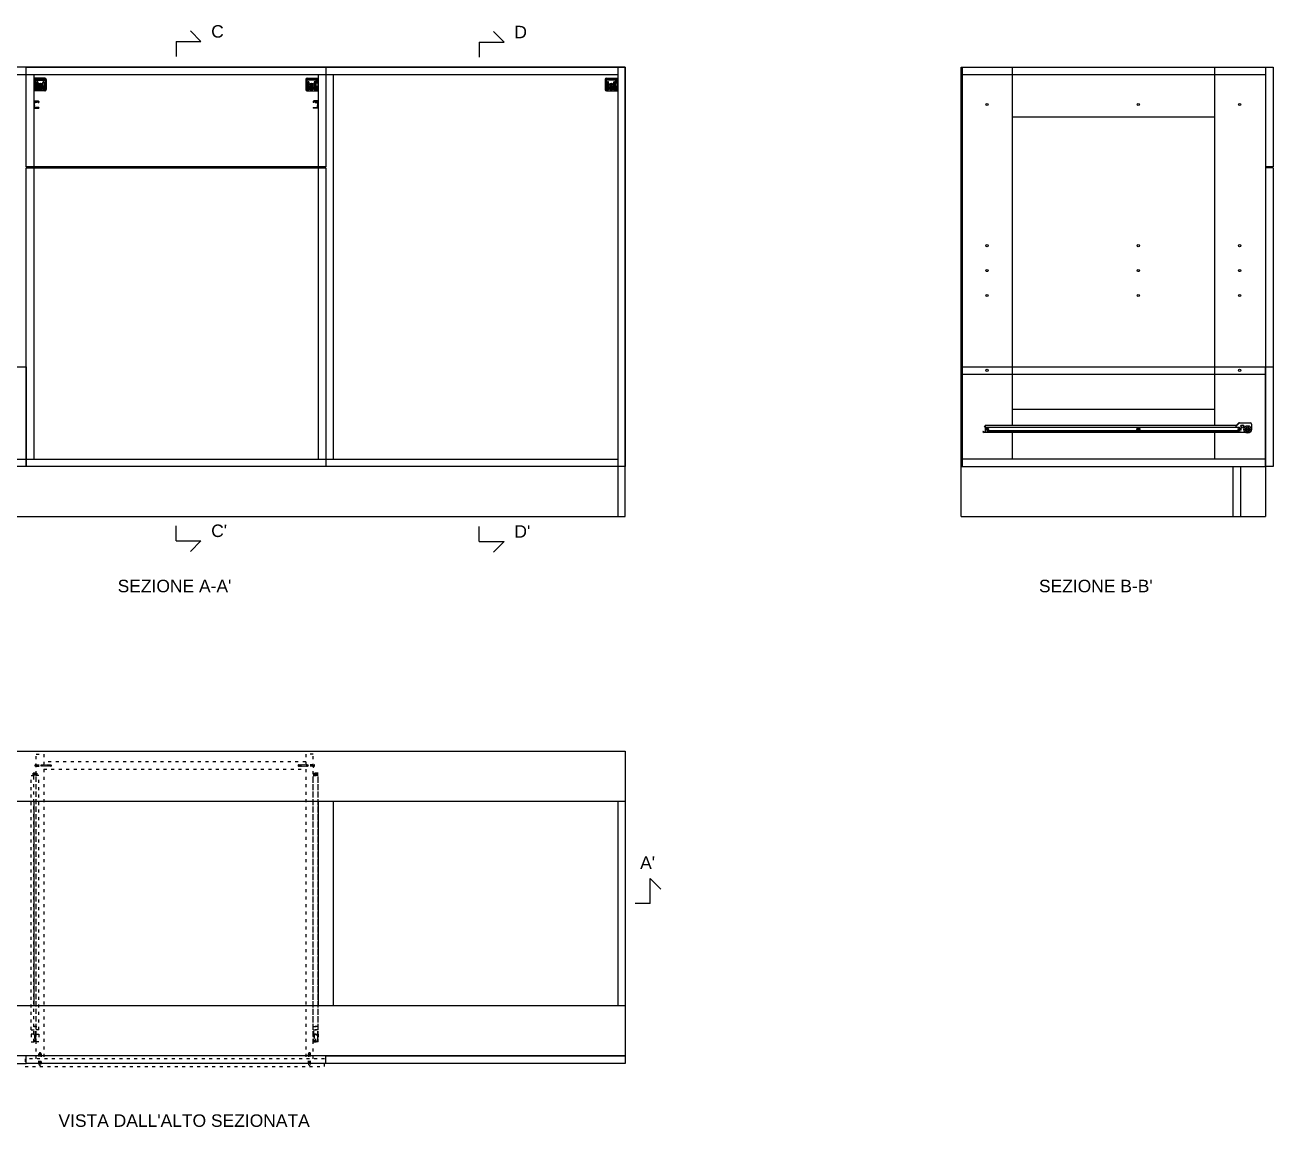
# Model space of a CAD drawing. Header units: millimetres. Extents: x 1119 to 3084, y 2048 to 2389.
# Drawn here: x 2298.3 to 2548.4, y 2080.3 to 2301 of the extents above; entities that cross this region are included whole.
import ezdxf

# ---------------------------------------------------------------- set-up
doc = ezdxf.new("R2010")
doc.units = ezdxf.units.MM
doc.linetypes.add('ACAD_ISO03W100', pattern=[30, 12, -18])
for name, color, linetype in [('ANNOTATION', 1, 'Continuous'), ('CASSETTI E ANTE', 150, 'Continuous'), ('CERNIERE E GIUNZIONI', 3, 'Continuous'), ('LINEE DI SEZIONE', 6, 'Continuous'), ('STRUTTURA', 7, 'Continuous')]:
    doc.layers.add(name, color=color, linetype=linetype)
doc.styles.get("Standard").update_dxf_attribs({"font": 'arial.ttf'})

msp = doc.modelspace()

# ---------------------------------------------------------------- linework, layer by layer
at = {"layer": 'CASSETTI E ANTE'}
for p, q in [((2358.56, 2292.59), (2418.56, 2292.59)), ((2418.56, 2292.59), (2418.56, 2212.59)), ((2546.86, 2292.59), (2548.36, 2292.59)), ((2546.86, 2292.59), (2546.86, 2232.59)), ((2548.36, 2292.59), (2548.36, 2272.59)), ((2298.56, 2272.39), (2358.56, 2272.39)), ((2298.56, 2212.59), (2298.56, 2272.39)), ((2358.56, 2272.39), (2358.56, 2212.59)), ((2548.36, 2272.59), (2546.86, 2272.59)), ((2548.36, 2272.39), (2546.86, 2272.39)), ((2548.36, 2272.39), (2548.36, 2232.59)), ((2546.86, 2232.59), (2548.36, 2232.59)), ((2546.86, 2212.59), (2546.86, 2232.59)), ((2548.36, 2232.59), (2548.36, 2212.59)), ((2358.56, 2212.59), (2298.56, 2212.59)), ((2418.56, 2212.59), (2358.56, 2212.59)), ((2548.36, 2212.59), (2546.86, 2212.59)), ((2238.56, 2093.08), (2298.56, 2093.08)), ((2298.56, 2093.08), (2298.56, 2094.58)), ((2358.56, 2093.08), (2298.56, 2093.08)), ((2358.56, 2093.08), (2358.56, 2094.58)), ((2358.56, 2094.58), (2418.56, 2094.58)), ((2418.56, 2093.08), (2358.56, 2093.08)), ((2418.56, 2094.58), (2418.56, 2093.08))]:
    msp.add_line(p, q, dxfattribs=at)
at = {"layer": 'CASSETTI E ANTE', "linetype": 'ACAD_ISO03W100', "ltscale": 0.05}
for p, q in [((2300.56, 2093.97), (2300.56, 2154.97)), ((2300.56, 2154.97), (2302.06, 2154.97)), ((2302.06, 2154.97), (2302.06, 2093.97)), ((2354.56, 2153.47), (2302.06, 2153.47)), ((2356.06, 2154.97), (2354.56, 2154.97)), ((2354.56, 2154.97), (2354.56, 2093.97)), ((2356.06, 2093.97), (2356.06, 2154.97)), ((2302.06, 2151.97), (2354.56, 2151.97)), ((2358.31, 2093.97), (2298.31, 2093.97)), ((2298.31, 2093.97), (2298.31, 2092.47)), ((2358.31, 2092.47), (2358.31, 2093.97)), ((2298.31, 2092.47), (2358.31, 2092.47))]:
    msp.add_line(p, q, dxfattribs=at)
at = {"layer": 'CASSETTI E ANTE'}
for points in [[(2298.56, 2272.59), (2298.56, 2292.59), (2358.56, 2292.59), (2358.56, 2272.59)], [(2238.56, 2212.59), (2238.56, 2232.59), (2298.56, 2232.59), (2298.56, 2212.59)]]:
    msp.add_lwpolyline(points, close=True, dxfattribs=at)
at = {"layer": 'CERNIERE E GIUNZIONI'}
for p, q in [((2302.31, 2290.34), (2300.06, 2290.34)), ((2300.16, 2289.71), (2300.06, 2289.71)), ((2300.16, 2289.09), (2300.06, 2289.09)), ((2300.16, 2288.46), (2300.06, 2288.46)), ((2300.16, 2290.34), (2300.16, 2287.84)), ((2300.16, 2290.34), (2300.16, 2289.09)), ((2300.16, 2290.09), (2300.31, 2290.09)), ((2300.31, 2289.93), (2300.16, 2289.93)), ((2300.16, 2289.09), (2300.16, 2287.84)), ((2300.31, 2288.25), (2300.16, 2288.25)), ((2300.16, 2288.09), (2300.31, 2288.09)), ((2302.49, 2290.09), (2300.31, 2290.09)), ((2300.31, 2290.09), (2300.31, 2289.93)), ((2302.49, 2290.01), (2300.31, 2290.01)), ((2300.47, 2289.93), (2300.31, 2289.93)), ((2300.45, 2289.85), (2300.31, 2289.85)), ((2300.45, 2289.77), (2300.31, 2289.77)), ((2300.45, 2289.69), (2300.31, 2289.69)), ((2300.45, 2289.61), (2300.31, 2289.61)), ((2300.45, 2289.53), (2300.31, 2289.53)), ((2300.45, 2289.45), (2300.31, 2289.45)), ((2300.45, 2288.73), (2300.31, 2288.73)), ((2300.45, 2288.65), (2300.31, 2288.65)), ((2300.45, 2288.57), (2300.31, 2288.57)), ((2300.45, 2288.49), (2300.31, 2288.49)), ((2300.45, 2288.41), (2300.31, 2288.41)), ((2300.45, 2288.33), (2300.31, 2288.33)), ((2300.45, 2288.25), (2300.31, 2288.25)), ((2300.31, 2288.09), (2300.31, 2288.25)), ((2300.45, 2288.17), (2300.31, 2288.17)), ((2300.45, 2288.09), (2300.31, 2288.09)), ((2300.9, 2289.53), (2300.65, 2289.53)), ((2300.9, 2289.45), (2300.65, 2289.45)), ((2300.9, 2288.73), (2300.65, 2288.73)), ((2300.9, 2288.65), (2300.65, 2288.65)), ((2300.9, 2288.57), (2300.65, 2288.57)), ((2300.9, 2288.49), (2300.65, 2288.49)), ((2300.9, 2288.41), (2300.65, 2288.41)), ((2300.9, 2288.33), (2300.65, 2288.33)), ((2300.9, 2288.25), (2300.65, 2288.25)), ((2300.9, 2288.17), (2300.65, 2288.17)), ((2300.9, 2288.09), (2300.65, 2288.09)), ((2300.85, 2289.61), (2300.69, 2289.61)), ((2301.8, 2288.41), (2301, 2288.41)), ((2301.79, 2288.33), (2301, 2288.33)), ((2301.79, 2288.49), (2301.01, 2288.49)), ((2301.77, 2288.25), (2301.02, 2288.25)), ((2301.76, 2288.57), (2301.04, 2288.57)), ((2301.73, 2288.17), (2301.06, 2288.17)), ((2301.7, 2288.65), (2301.09, 2288.65)), ((2301.53, 2288.82), (2301.13, 2289.22)), ((2301.66, 2288.09), (2301.13, 2288.09)), ((2301.61, 2288.73), (2301.19, 2288.73)), ((2301.67, 2288.96), (2301.27, 2289.36)), ((2302.15, 2289.53), (2301.9, 2289.53)), ((2302.15, 2289.45), (2301.9, 2289.45)), ((2302.15, 2288.73), (2301.9, 2288.73)), ((2302.15, 2288.65), (2301.9, 2288.65)), ((2302.15, 2288.57), (2301.9, 2288.57)), ((2302.15, 2288.49), (2301.9, 2288.49)), ((2302.15, 2288.41), (2301.9, 2288.41)), ((2302.15, 2288.33), (2301.9, 2288.33)), ((2302.15, 2288.25), (2301.9, 2288.25)), ((2302.15, 2288.17), (2301.9, 2288.17)), ((2302.15, 2288.09), (2301.9, 2288.09)), ((2302.1, 2289.61), (2301.94, 2289.61)), ((2302.49, 2289.93), (2302.33, 2289.93)), ((2302.49, 2289.85), (2302.35, 2289.85)), ((2302.49, 2289.77), (2302.35, 2289.77)), ((2302.49, 2289.69), (2302.35, 2289.69)), ((2302.49, 2289.61), (2302.35, 2289.61)), ((2302.49, 2289.53), (2302.35, 2289.53)), ((2302.49, 2289.45), (2302.35, 2289.45)), ((2302.49, 2288.73), (2302.35, 2288.73)), ((2302.49, 2288.65), (2302.35, 2288.65)), ((2302.49, 2288.57), (2302.35, 2288.57)), ((2302.49, 2288.49), (2302.35, 2288.49)), ((2302.49, 2288.41), (2302.35, 2288.41)), ((2302.49, 2288.33), (2302.35, 2288.33)), ((2302.49, 2288.25), (2302.35, 2288.25)), ((2302.49, 2288.17), (2302.35, 2288.17)), ((2302.49, 2288.09), (2302.35, 2288.09)), ((2302.56, 2290.09), (2302.56, 2288.09)), ((2354.56, 2290.09), (2354.56, 2288.09)), ((2354.63, 2290.09), (2356.81, 2290.09)), ((2354.63, 2290.01), (2356.81, 2290.01)), ((2354.63, 2289.93), (2354.79, 2289.93)), ((2354.63, 2289.85), (2354.77, 2289.85)), ((2354.63, 2289.77), (2354.77, 2289.77)), ((2354.63, 2289.69), (2354.77, 2289.69)), ((2354.63, 2289.61), (2354.77, 2289.61)), ((2354.63, 2289.53), (2354.77, 2289.53)), ((2354.63, 2289.45), (2354.77, 2289.45)), ((2354.63, 2288.73), (2354.77, 2288.73)), ((2354.63, 2288.65), (2354.77, 2288.65)), ((2354.63, 2288.57), (2354.77, 2288.57)), ((2354.63, 2288.49), (2354.77, 2288.49)), ((2354.63, 2288.41), (2354.77, 2288.41)), ((2354.63, 2288.33), (2354.77, 2288.33)), ((2354.63, 2288.25), (2354.77, 2288.25)), ((2354.63, 2288.17), (2354.77, 2288.17)), ((2354.63, 2288.09), (2354.77, 2288.09)), ((2354.81, 2290.34), (2357.06, 2290.34)), ((2354.97, 2289.53), (2355.22, 2289.53)), ((2354.97, 2289.45), (2355.22, 2289.45)), ((2354.97, 2288.73), (2355.22, 2288.73)), ((2354.97, 2288.65), (2355.22, 2288.65)), ((2354.97, 2288.57), (2355.22, 2288.57)), ((2354.97, 2288.49), (2355.22, 2288.49)), ((2354.97, 2288.41), (2355.22, 2288.41)), ((2354.97, 2288.33), (2355.22, 2288.33)), ((2354.97, 2288.25), (2355.22, 2288.25)), ((2354.97, 2288.17), (2355.22, 2288.17)), ((2354.97, 2288.09), (2355.22, 2288.09)), ((2355.02, 2289.61), (2355.18, 2289.61)), ((2355.32, 2288.41), (2356.12, 2288.41)), ((2355.33, 2288.49), (2356.11, 2288.49)), ((2355.33, 2288.33), (2356.12, 2288.33)), ((2355.35, 2288.25), (2356.1, 2288.25)), ((2355.36, 2288.57), (2356.08, 2288.57)), ((2355.39, 2288.17), (2356.06, 2288.17)), ((2355.42, 2288.65), (2356.03, 2288.65)), ((2355.45, 2288.96), (2355.85, 2289.36)), ((2355.46, 2288.09), (2355.99, 2288.09)), ((2355.51, 2288.73), (2355.93, 2288.73)), ((2355.59, 2288.82), (2355.99, 2289.22)), ((2356.22, 2289.53), (2356.47, 2289.53)), ((2356.22, 2289.45), (2356.47, 2289.45)), ((2356.22, 2288.73), (2356.47, 2288.73)), ((2356.22, 2288.65), (2356.47, 2288.65)), ((2356.22, 2288.57), (2356.47, 2288.57)), ((2356.22, 2288.49), (2356.47, 2288.49)), ((2356.22, 2288.41), (2356.47, 2288.41)), ((2356.22, 2288.33), (2356.47, 2288.33)), ((2356.22, 2288.25), (2356.47, 2288.25)), ((2356.22, 2288.17), (2356.47, 2288.17)), ((2356.22, 2288.09), (2356.47, 2288.09)), ((2356.27, 2289.61), (2356.43, 2289.61)), ((2356.65, 2289.93), (2356.81, 2289.93)), ((2356.67, 2289.85), (2356.81, 2289.85)), ((2356.67, 2289.77), (2356.81, 2289.77)), ((2356.67, 2289.69), (2356.81, 2289.69)), ((2356.67, 2289.61), (2356.81, 2289.61)), ((2356.67, 2289.53), (2356.81, 2289.53)), ((2356.67, 2289.45), (2356.81, 2289.45)), ((2356.67, 2288.73), (2356.81, 2288.73)), ((2356.67, 2288.65), (2356.81, 2288.65)), ((2356.67, 2288.57), (2356.81, 2288.57)), ((2356.67, 2288.49), (2356.81, 2288.49)), ((2356.67, 2288.41), (2356.81, 2288.41)), ((2356.67, 2288.33), (2356.81, 2288.33)), ((2356.67, 2288.25), (2356.81, 2288.25)), ((2356.67, 2288.17), (2356.81, 2288.17)), ((2356.67, 2288.09), (2356.81, 2288.09)), ((2356.96, 2290.09), (2356.81, 2290.09)), ((2356.81, 2290.09), (2356.81, 2289.93)), ((2356.81, 2289.93), (2356.96, 2289.93)), ((2356.81, 2288.09), (2356.81, 2288.25)), ((2356.81, 2288.25), (2356.96, 2288.25)), ((2356.96, 2288.09), (2356.81, 2288.09)), ((2356.96, 2290.34), (2356.96, 2287.84)), ((2356.96, 2290.34), (2356.96, 2289.09)), ((2356.96, 2289.71), (2357.06, 2289.71)), ((2356.96, 2289.09), (2357.06, 2289.09)), ((2356.96, 2289.09), (2356.96, 2287.84)), ((2356.96, 2288.46), (2357.06, 2288.46)), ((2414.56, 2290.09), (2414.56, 2288.09)), ((2414.63, 2290.09), (2416.81, 2290.09)), ((2414.63, 2290.01), (2416.81, 2290.01)), ((2414.63, 2289.93), (2414.79, 2289.93)), ((2414.63, 2289.85), (2414.77, 2289.85)), ((2414.63, 2289.77), (2414.77, 2289.77)), ((2414.63, 2289.69), (2414.77, 2289.69)), ((2414.63, 2289.61), (2414.77, 2289.61)), ((2414.63, 2289.53), (2414.77, 2289.53)), ((2414.63, 2289.45), (2414.77, 2289.45)), ((2414.63, 2288.73), (2414.77, 2288.73)), ((2414.63, 2288.65), (2414.77, 2288.65)), ((2414.63, 2288.57), (2414.77, 2288.57)), ((2414.63, 2288.49), (2414.77, 2288.49)), ((2414.63, 2288.41), (2414.77, 2288.41)), ((2414.63, 2288.33), (2414.77, 2288.33)), ((2414.63, 2288.25), (2414.77, 2288.25)), ((2414.63, 2288.17), (2414.77, 2288.17)), ((2414.63, 2288.09), (2414.77, 2288.09)), ((2414.81, 2290.34), (2417.06, 2290.34)), ((2414.97, 2289.53), (2415.22, 2289.53)), ((2414.97, 2289.45), (2415.22, 2289.45)), ((2414.97, 2288.73), (2415.22, 2288.73)), ((2414.97, 2288.65), (2415.22, 2288.65)), ((2414.97, 2288.57), (2415.22, 2288.57)), ((2414.97, 2288.49), (2415.22, 2288.49)), ((2414.97, 2288.41), (2415.22, 2288.41)), ((2414.97, 2288.33), (2415.22, 2288.33)), ((2414.97, 2288.25), (2415.22, 2288.25)), ((2414.97, 2288.17), (2415.22, 2288.17)), ((2414.97, 2288.09), (2415.22, 2288.09)), ((2415.02, 2289.61), (2415.18, 2289.61)), ((2415.32, 2288.41), (2416.12, 2288.41)), ((2415.33, 2288.49), (2416.11, 2288.49)), ((2415.33, 2288.33), (2416.12, 2288.33)), ((2415.35, 2288.25), (2416.1, 2288.25)), ((2415.36, 2288.57), (2416.08, 2288.57)), ((2415.39, 2288.17), (2416.06, 2288.17)), ((2415.42, 2288.65), (2416.03, 2288.65)), ((2415.45, 2288.96), (2415.85, 2289.36)), ((2415.46, 2288.09), (2415.99, 2288.09)), ((2415.51, 2288.73), (2415.93, 2288.73)), ((2415.59, 2288.82), (2415.99, 2289.22)), ((2416.22, 2289.53), (2416.47, 2289.53)), ((2416.22, 2289.45), (2416.47, 2289.45)), ((2416.22, 2288.73), (2416.47, 2288.73)), ((2416.22, 2288.65), (2416.47, 2288.65)), ((2416.22, 2288.57), (2416.47, 2288.57)), ((2416.22, 2288.49), (2416.47, 2288.49)), ((2416.22, 2288.41), (2416.47, 2288.41)), ((2416.22, 2288.33), (2416.47, 2288.33)), ((2416.22, 2288.25), (2416.47, 2288.25)), ((2416.22, 2288.17), (2416.47, 2288.17)), ((2416.22, 2288.09), (2416.47, 2288.09)), ((2416.27, 2289.61), (2416.43, 2289.61)), ((2416.65, 2289.93), (2416.81, 2289.93)), ((2416.67, 2289.85), (2416.81, 2289.85)), ((2416.67, 2289.77), (2416.81, 2289.77)), ((2416.67, 2289.69), (2416.81, 2289.69)), ((2416.67, 2289.61), (2416.81, 2289.61)), ((2416.67, 2289.53), (2416.81, 2289.53)), ((2416.67, 2289.45), (2416.81, 2289.45)), ((2416.67, 2288.73), (2416.81, 2288.73)), ((2416.67, 2288.65), (2416.81, 2288.65)), ((2416.67, 2288.57), (2416.81, 2288.57)), ((2416.67, 2288.49), (2416.81, 2288.49)), ((2416.67, 2288.41), (2416.81, 2288.41)), ((2416.67, 2288.33), (2416.81, 2288.33)), ((2416.67, 2288.25), (2416.81, 2288.25)), ((2416.67, 2288.17), (2416.81, 2288.17)), ((2416.67, 2288.09), (2416.81, 2288.09)), ((2416.96, 2290.09), (2416.81, 2290.09)), ((2416.81, 2290.09), (2416.81, 2289.93)), ((2416.81, 2289.93), (2416.96, 2289.93)), ((2416.81, 2288.09), (2416.81, 2288.25)), ((2416.81, 2288.25), (2416.96, 2288.25)), ((2416.96, 2288.09), (2416.81, 2288.09)), ((2416.96, 2290.34), (2416.96, 2287.84)), ((2416.96, 2290.34), (2416.96, 2289.09)), ((2416.96, 2289.71), (2417.06, 2289.71)), ((2416.96, 2289.09), (2417.06, 2289.09)), ((2416.96, 2289.09), (2416.96, 2287.84)), ((2416.96, 2288.46), (2417.06, 2288.46)), ((2302.31, 2287.84), (2300.06, 2287.84)), ((2300.16, 2285.8), (2300.96, 2285.8)), ((2300.86, 2285.7), (2300.21, 2285.7)), ((2300.21, 2285.7), (2300.21, 2285.39)), ((2300.71, 2285.7), (2300.71, 2285.5)), ((2300.96, 2285.6), (2300.96, 2285.5)), ((2301.06, 2285.7), (2301.06, 2285.5)), ((2354.81, 2287.84), (2357.06, 2287.84)), ((2356.06, 2285.7), (2356.06, 2285.5)), ((2356.96, 2285.8), (2356.16, 2285.8)), ((2356.16, 2285.6), (2356.16, 2285.5)), ((2356.26, 2285.7), (2356.91, 2285.7)), ((2356.41, 2285.7), (2356.41, 2285.5)), ((2356.91, 2285.7), (2356.91, 2285.39)), ((2414.81, 2287.84), (2417.06, 2287.84)), ((2300.16, 2284.38), (2301.06, 2284.38)), ((2300.71, 2285.5), (2300.21, 2285.5)), ((2300.21, 2284.48), (2300.21, 2284.79)), ((2301.06, 2284.48), (2300.21, 2284.48)), ((2300.96, 2285.5), (2301.06, 2285.5)), ((2301.06, 2284.48), (2301.06, 2284.38)), ((2356.16, 2285.5), (2356.06, 2285.5)), ((2356.06, 2284.48), (2356.91, 2284.48)), ((2356.06, 2284.48), (2356.06, 2284.38)), ((2356.96, 2284.38), (2356.06, 2284.38)), ((2356.41, 2285.5), (2356.91, 2285.5)), ((2356.91, 2284.48), (2356.91, 2284.79)), ((2490.56, 2220.55), (2490.7, 2220.8)), ((2490.7, 2220.6), (2490.65, 2220.5)), ((2540.95, 2220.8), (2490.7, 2220.8)), ((2490.7, 2220.8), (2490.7, 2220.5)), ((2541.44, 2221.29), (2540.95, 2220.8)), ((2540.95, 2220.5), (2540.95, 2220.8)), ((2540.95, 2220.7), (2541.02, 2220.72)), ((2541.02, 2220.72), (2541.51, 2221.21)), ((2541.65, 2221.36), (2543.78, 2221.36)), ((2541.65, 2221.36), (2541.65, 2221.26)), ((2544.03, 2221.11), (2544.03, 2220.02)), ((2490.3, 2219.69), (2490.23, 2219.62)), ((2490.23, 2219.62), (2490.47, 2219.38)), ((2490.51, 2219.48), (2490.3, 2219.69)), ((2542.88, 2219.38), (2490.47, 2219.38)), ((2541.96, 2219.48), (2490.51, 2219.48)), ((2490.65, 2220.5), (2490.56, 2220.55)), ((2490.65, 2220.5), (2490.65, 2219.48)), ((2490.7, 2220.5), (2540.95, 2220.5)), ((2490.95, 2220.27), (2490.88, 2220.19)), ((2490.88, 2220.19), (2490.99, 2220.09)), ((2490.88, 2220.19), (2491.06, 2220.09)), ((2490.88, 2219.98), (2490.99, 2220.09)), ((2490.88, 2219.98), (2491.06, 2220.09)), ((2490.95, 2219.91), (2490.88, 2219.98)), ((2490.95, 2220.27), (2491.06, 2220.16)), ((2491.06, 2220.09), (2490.95, 2220.27)), ((2490.95, 2219.91), (2491.06, 2220.09)), ((2490.95, 2219.91), (2491.06, 2220.02)), ((2490.99, 2220.09), (2491.06, 2220.09)), ((2541.66, 2220.39), (2491.06, 2220.39)), ((2491.06, 2220.16), (2491.17, 2220.27)), ((2491.06, 2220.09), (2491.17, 2220.27)), ((2491.06, 2220.09), (2491.24, 2220.19)), ((2491.06, 2220.02), (2491.06, 2220.16)), ((2491.17, 2219.91), (2491.06, 2220.09)), ((2491.06, 2220.09), (2491.24, 2219.98)), ((2491.06, 2220.09), (2491.13, 2220.09)), ((2491.06, 2220.02), (2491.17, 2219.91)), ((2491.06, 2219.79), (2541.66, 2219.79)), ((2491.13, 2220.09), (2491.24, 2220.19)), ((2491.13, 2220.09), (2491.24, 2219.98)), ((2491.17, 2220.27), (2491.24, 2220.19)), ((2491.17, 2219.91), (2491.24, 2219.98)), ((2521.25, 2220.27), (2521.18, 2220.19)), ((2521.18, 2220.19), (2521.29, 2220.09)), ((2521.18, 2220.19), (2521.36, 2220.09)), ((2521.18, 2219.98), (2521.29, 2220.09)), ((2521.18, 2219.98), (2521.36, 2220.09)), ((2521.25, 2219.91), (2521.18, 2219.98)), ((2521.25, 2220.27), (2521.36, 2220.16)), ((2521.36, 2220.09), (2521.25, 2220.27)), ((2521.25, 2219.91), (2521.36, 2220.09)), ((2521.25, 2219.91), (2521.36, 2220.02)), ((2521.29, 2220.09), (2521.36, 2220.09)), ((2521.36, 2220.16), (2521.47, 2220.27)), ((2521.36, 2220.09), (2521.47, 2220.27)), ((2521.36, 2220.09), (2521.54, 2220.19)), ((2521.36, 2220.02), (2521.36, 2220.16)), ((2521.47, 2219.91), (2521.36, 2220.09)), ((2521.36, 2220.09), (2521.54, 2219.98)), ((2521.36, 2220.09), (2521.43, 2220.09)), ((2521.36, 2220.02), (2521.47, 2219.91)), ((2521.43, 2220.09), (2521.54, 2220.19)), ((2521.43, 2220.09), (2521.54, 2219.98)), ((2521.47, 2220.27), (2521.54, 2220.19)), ((2521.47, 2219.91), (2521.54, 2219.98)), ((2541.55, 2220.27), (2541.48, 2220.19)), ((2541.48, 2220.19), (2541.59, 2220.09)), ((2541.48, 2220.19), (2541.66, 2220.09)), ((2541.48, 2219.98), (2541.59, 2220.09)), ((2541.48, 2219.98), (2541.66, 2220.09)), ((2541.55, 2219.91), (2541.48, 2219.98)), ((2541.55, 2220.27), (2541.66, 2220.16)), ((2541.66, 2220.09), (2541.55, 2220.27)), ((2541.55, 2219.91), (2541.66, 2220.09)), ((2541.55, 2219.91), (2541.66, 2220.02)), ((2541.59, 2220.09), (2541.66, 2220.09)), ((2541.66, 2220.16), (2541.77, 2220.27)), ((2541.66, 2220.09), (2541.77, 2220.27)), ((2541.66, 2220.09), (2541.84, 2220.19)), ((2541.66, 2220.02), (2541.66, 2220.16)), ((2541.77, 2219.91), (2541.66, 2220.09)), ((2541.66, 2220.09), (2541.84, 2219.98)), ((2541.66, 2220.09), (2541.73, 2220.09)), ((2541.66, 2220.02), (2541.77, 2219.91)), ((2541.73, 2220.09), (2541.84, 2220.19)), ((2541.73, 2220.09), (2541.84, 2219.98)), ((2541.77, 2220.27), (2541.84, 2220.19)), ((2541.77, 2219.91), (2541.84, 2219.98)), ((2541.96, 2219.38), (2541.96, 2219.48))]:
    msp.add_line(p, q, dxfattribs=at)
at = {"layer": 'CERNIERE E GIUNZIONI', "linetype": 'ACAD_ISO03W100', "ltscale": 0.05}
for p, q in [((2299.56, 2099.79), (2299.56, 2150.74)), ((2299.56, 2150.74), (2300.56, 2150.74)), ((2299.91, 2150.74), (2299.91, 2151.21)), ((2300.56, 2151.21), (2299.91, 2151.21)), ((2300.56, 2151.14), (2299.91, 2151.14)), ((2300.56, 2150.93), (2299.91, 2150.93)), ((2299.91, 2150.88), (2300.56, 2150.88)), ((2300.06, 2151.21), (2300.71, 2151.21)), ((2300.06, 2097.41), (2300.06, 2151.21)), ((2300.06, 2151.14), (2300.71, 2151.14)), ((2300.06, 2150.93), (2300.71, 2150.93)), ((2300.71, 2150.88), (2300.06, 2150.88)), ((2301.06, 2150.74), (2300.06, 2150.74)), ((2300.56, 2152.42), (2300.56, 2153.02)), ((2300.56, 2152.87), (2301.56, 2152.87)), ((2300.56, 2152.57), (2301.56, 2152.57)), ((2300.56, 2097.41), (2300.56, 2151.21)), ((2300.71, 2150.74), (2300.71, 2151.21)), ((2301.06, 2099.79), (2301.06, 2150.74)), ((2301.56, 2152.57), (2301.56, 2152.87)), ((2301.56, 2152.87), (2301.61, 2152.87)), ((2303.51, 2152.77), (2301.56, 2152.77)), ((2303.51, 2152.72), (2301.56, 2152.72)), ((2303.51, 2152.67), (2301.56, 2152.67)), ((2301.61, 2152.57), (2301.56, 2152.57)), ((2301.61, 2152.87), (2301.61, 2152.77)), ((2301.61, 2152.57), (2301.61, 2152.67)), ((2301.66, 2152.87), (2301.71, 2152.87)), ((2301.66, 2152.87), (2301.66, 2152.77)), ((2301.66, 2152.57), (2301.66, 2152.67)), ((2301.71, 2152.57), (2301.66, 2152.57)), ((2301.71, 2152.87), (2301.71, 2152.77)), ((2301.71, 2152.57), (2301.71, 2152.67)), ((2301.76, 2152.87), (2301.81, 2152.87)), ((2301.76, 2152.87), (2301.76, 2152.77)), ((2301.76, 2152.57), (2301.76, 2152.67)), ((2301.81, 2152.57), (2301.76, 2152.57)), ((2301.81, 2152.87), (2301.81, 2152.77)), ((2301.81, 2152.57), (2301.81, 2152.67)), ((2301.86, 2152.87), (2301.91, 2152.87)), ((2301.86, 2152.87), (2301.86, 2152.77)), ((2301.86, 2152.57), (2301.86, 2152.67)), ((2301.91, 2152.57), (2301.86, 2152.57)), ((2301.91, 2152.87), (2301.91, 2152.77)), ((2301.91, 2152.57), (2301.91, 2152.67)), ((2301.96, 2152.87), (2302.01, 2152.87)), ((2301.96, 2152.87), (2301.96, 2152.77)), ((2301.96, 2152.57), (2301.96, 2152.67)), ((2302.01, 2152.57), (2301.96, 2152.57)), ((2302.01, 2152.87), (2302.01, 2152.77)), ((2302.01, 2152.57), (2302.01, 2152.67)), ((2302.06, 2152.87), (2302.11, 2152.87)), ((2302.06, 2152.87), (2302.06, 2152.77)), ((2302.06, 2152.57), (2302.06, 2152.67)), ((2302.11, 2152.57), (2302.06, 2152.57)), ((2302.11, 2152.87), (2302.11, 2152.77)), ((2302.11, 2152.57), (2302.11, 2152.67)), ((2302.16, 2152.87), (2302.21, 2152.87)), ((2302.16, 2152.87), (2302.16, 2152.77)), ((2302.16, 2152.57), (2302.16, 2152.67)), ((2302.21, 2152.57), (2302.16, 2152.57)), ((2302.21, 2152.87), (2302.21, 2152.77)), ((2302.21, 2152.57), (2302.21, 2152.67)), ((2302.26, 2152.87), (2302.31, 2152.87)), ((2302.26, 2152.87), (2302.26, 2152.77)), ((2302.26, 2152.57), (2302.26, 2152.67)), ((2302.31, 2152.57), (2302.26, 2152.57)), ((2302.31, 2152.87), (2302.31, 2152.77)), ((2302.31, 2152.57), (2302.31, 2152.67)), ((2302.36, 2152.87), (2302.41, 2152.87)), ((2302.36, 2152.87), (2302.36, 2152.77)), ((2302.36, 2152.57), (2302.36, 2152.67)), ((2302.41, 2152.57), (2302.36, 2152.57)), ((2302.41, 2152.87), (2302.41, 2152.77)), ((2302.41, 2152.57), (2302.41, 2152.67)), ((2302.46, 2152.87), (2302.51, 2152.87)), ((2302.46, 2152.87), (2302.46, 2152.77)), ((2302.46, 2152.57), (2302.46, 2152.67)), ((2302.51, 2152.57), (2302.46, 2152.57)), ((2302.51, 2152.87), (2302.51, 2152.77)), ((2302.51, 2152.57), (2302.51, 2152.67)), ((2302.56, 2152.87), (2302.61, 2152.87)), ((2302.56, 2152.87), (2302.56, 2152.77)), ((2302.56, 2152.57), (2302.56, 2152.67)), ((2302.61, 2152.57), (2302.56, 2152.57)), ((2302.61, 2152.87), (2302.61, 2152.77)), ((2302.61, 2152.57), (2302.61, 2152.67)), ((2302.66, 2152.87), (2302.71, 2152.87)), ((2302.66, 2152.87), (2302.66, 2152.77)), ((2302.66, 2152.57), (2302.66, 2152.67)), ((2302.71, 2152.57), (2302.66, 2152.57)), ((2302.71, 2152.87), (2302.71, 2152.77)), ((2302.71, 2152.57), (2302.71, 2152.67)), ((2302.76, 2152.87), (2302.81, 2152.87)), ((2302.76, 2152.87), (2302.76, 2152.77)), ((2302.76, 2152.57), (2302.76, 2152.67)), ((2302.81, 2152.57), (2302.76, 2152.57)), ((2302.81, 2152.87), (2302.81, 2152.77)), ((2302.81, 2152.57), (2302.81, 2152.67)), ((2302.86, 2152.87), (2302.91, 2152.87)), ((2302.86, 2152.87), (2302.86, 2152.77)), ((2302.86, 2152.57), (2302.86, 2152.67)), ((2302.91, 2152.57), (2302.86, 2152.57)), ((2302.91, 2152.87), (2302.91, 2152.77)), ((2302.91, 2152.57), (2302.91, 2152.67)), ((2302.96, 2152.87), (2303.01, 2152.87)), ((2302.96, 2152.87), (2302.96, 2152.77)), ((2302.96, 2152.57), (2302.96, 2152.67)), ((2303.01, 2152.57), (2302.96, 2152.57)), ((2303.01, 2152.87), (2303.01, 2152.77)), ((2303.01, 2152.57), (2303.01, 2152.67)), ((2303.06, 2152.87), (2303.11, 2152.87)), ((2303.06, 2152.87), (2303.06, 2152.77)), ((2303.06, 2152.57), (2303.06, 2152.67)), ((2303.11, 2152.57), (2303.06, 2152.57)), ((2303.11, 2152.87), (2303.11, 2152.77)), ((2303.11, 2152.57), (2303.11, 2152.67)), ((2303.16, 2152.87), (2303.21, 2152.87)), ((2303.16, 2152.87), (2303.16, 2152.77)), ((2303.16, 2152.57), (2303.16, 2152.67)), ((2303.21, 2152.57), (2303.16, 2152.57)), ((2303.21, 2152.87), (2303.21, 2152.77)), ((2303.21, 2152.57), (2303.21, 2152.67)), ((2303.26, 2152.87), (2303.31, 2152.87)), ((2303.26, 2152.87), (2303.26, 2152.77)), ((2303.26, 2152.57), (2303.26, 2152.67)), ((2303.31, 2152.57), (2303.26, 2152.57)), ((2303.31, 2152.87), (2303.31, 2152.77)), ((2303.31, 2152.57), (2303.31, 2152.67)), ((2303.36, 2152.87), (2303.41, 2152.87)), ((2303.36, 2152.87), (2303.36, 2152.77)), ((2303.36, 2152.57), (2303.36, 2152.67)), ((2303.41, 2152.57), (2303.36, 2152.57)), ((2303.41, 2152.87), (2303.41, 2152.77)), ((2303.41, 2152.57), (2303.41, 2152.67)), ((2303.46, 2152.87), (2303.51, 2152.87)), ((2303.46, 2152.87), (2303.46, 2152.77)), ((2303.46, 2152.57), (2303.46, 2152.67)), ((2303.51, 2152.57), (2303.46, 2152.57)), ((2303.51, 2152.87), (2303.56, 2152.82)), ((2303.51, 2152.87), (2303.51, 2152.57)), ((2303.51, 2152.57), (2303.56, 2152.62)), ((2303.56, 2152.82), (2303.56, 2152.62)), ((2353.11, 2152.87), (2353.06, 2152.82)), ((2353.06, 2152.82), (2353.06, 2152.62)), ((2353.11, 2152.57), (2353.06, 2152.62)), ((2353.16, 2152.87), (2353.11, 2152.87)), ((2353.11, 2152.87), (2353.11, 2152.57)), ((2353.11, 2152.77), (2355.06, 2152.77)), ((2353.11, 2152.72), (2355.06, 2152.72)), ((2353.11, 2152.67), (2355.06, 2152.67)), ((2353.11, 2152.57), (2353.16, 2152.57)), ((2353.16, 2152.87), (2353.16, 2152.77)), ((2353.16, 2152.57), (2353.16, 2152.67)), ((2353.26, 2152.87), (2353.21, 2152.87)), ((2353.21, 2152.87), (2353.21, 2152.77)), ((2353.21, 2152.57), (2353.21, 2152.67)), ((2353.21, 2152.57), (2353.26, 2152.57)), ((2353.26, 2152.87), (2353.26, 2152.77)), ((2353.26, 2152.57), (2353.26, 2152.67)), ((2353.36, 2152.87), (2353.31, 2152.87)), ((2353.31, 2152.87), (2353.31, 2152.77)), ((2353.31, 2152.57), (2353.31, 2152.67)), ((2353.31, 2152.57), (2353.36, 2152.57)), ((2353.36, 2152.87), (2353.36, 2152.77)), ((2353.36, 2152.57), (2353.36, 2152.67)), ((2353.46, 2152.87), (2353.41, 2152.87)), ((2353.41, 2152.87), (2353.41, 2152.77)), ((2353.41, 2152.57), (2353.41, 2152.67)), ((2353.41, 2152.57), (2353.46, 2152.57)), ((2353.46, 2152.87), (2353.46, 2152.77)), ((2353.46, 2152.57), (2353.46, 2152.67)), ((2353.56, 2152.87), (2353.51, 2152.87)), ((2353.51, 2152.87), (2353.51, 2152.77)), ((2353.51, 2152.57), (2353.51, 2152.67)), ((2353.51, 2152.57), (2353.56, 2152.57)), ((2353.56, 2152.87), (2353.56, 2152.77)), ((2353.56, 2152.57), (2353.56, 2152.67)), ((2353.66, 2152.87), (2353.61, 2152.87)), ((2353.61, 2152.87), (2353.61, 2152.77)), ((2353.61, 2152.57), (2353.61, 2152.67)), ((2353.61, 2152.57), (2353.66, 2152.57)), ((2353.66, 2152.87), (2353.66, 2152.77)), ((2353.66, 2152.57), (2353.66, 2152.67)), ((2353.76, 2152.87), (2353.71, 2152.87)), ((2353.71, 2152.87), (2353.71, 2152.77)), ((2353.71, 2152.57), (2353.71, 2152.67)), ((2353.71, 2152.57), (2353.76, 2152.57)), ((2353.76, 2152.87), (2353.76, 2152.77)), ((2353.76, 2152.57), (2353.76, 2152.67)), ((2353.86, 2152.87), (2353.81, 2152.87)), ((2353.81, 2152.87), (2353.81, 2152.77)), ((2353.81, 2152.57), (2353.81, 2152.67)), ((2353.81, 2152.57), (2353.86, 2152.57)), ((2353.86, 2152.87), (2353.86, 2152.77)), ((2353.86, 2152.57), (2353.86, 2152.67)), ((2353.96, 2152.87), (2353.91, 2152.87)), ((2353.91, 2152.87), (2353.91, 2152.77)), ((2353.91, 2152.57), (2353.91, 2152.67)), ((2353.91, 2152.57), (2353.96, 2152.57)), ((2353.96, 2152.87), (2353.96, 2152.77)), ((2353.96, 2152.57), (2353.96, 2152.67)), ((2354.06, 2152.87), (2354.01, 2152.87)), ((2354.01, 2152.87), (2354.01, 2152.77)), ((2354.01, 2152.57), (2354.01, 2152.67)), ((2354.01, 2152.57), (2354.06, 2152.57)), ((2354.06, 2152.87), (2354.06, 2152.77)), ((2354.06, 2152.57), (2354.06, 2152.67)), ((2354.16, 2152.87), (2354.11, 2152.87)), ((2354.11, 2152.87), (2354.11, 2152.77)), ((2354.11, 2152.57), (2354.11, 2152.67)), ((2354.11, 2152.57), (2354.16, 2152.57)), ((2354.16, 2152.87), (2354.16, 2152.77)), ((2354.16, 2152.57), (2354.16, 2152.67)), ((2354.26, 2152.87), (2354.21, 2152.87)), ((2354.21, 2152.87), (2354.21, 2152.77)), ((2354.21, 2152.57), (2354.21, 2152.67)), ((2354.21, 2152.57), (2354.26, 2152.57)), ((2354.26, 2152.87), (2354.26, 2152.77)), ((2354.26, 2152.57), (2354.26, 2152.67)), ((2354.36, 2152.87), (2354.31, 2152.87)), ((2354.31, 2152.87), (2354.31, 2152.77)), ((2354.31, 2152.57), (2354.31, 2152.67)), ((2354.31, 2152.57), (2354.36, 2152.57)), ((2354.36, 2152.87), (2354.36, 2152.77)), ((2354.36, 2152.57), (2354.36, 2152.67)), ((2354.46, 2152.87), (2354.41, 2152.87)), ((2354.41, 2152.87), (2354.41, 2152.77)), ((2354.41, 2152.57), (2354.41, 2152.67)), ((2354.41, 2152.57), (2354.46, 2152.57)), ((2354.46, 2152.87), (2354.46, 2152.77)), ((2354.46, 2152.57), (2354.46, 2152.67)), ((2354.56, 2152.87), (2354.51, 2152.87)), ((2354.51, 2152.87), (2354.51, 2152.77)), ((2354.51, 2152.57), (2354.51, 2152.67)), ((2354.51, 2152.57), (2354.56, 2152.57)), ((2354.56, 2152.87), (2354.56, 2152.77)), ((2354.56, 2152.57), (2354.56, 2152.67)), ((2354.66, 2152.87), (2354.61, 2152.87)), ((2354.61, 2152.87), (2354.61, 2152.77)), ((2354.61, 2152.57), (2354.61, 2152.67)), ((2354.61, 2152.57), (2354.66, 2152.57)), ((2354.66, 2152.87), (2354.66, 2152.77)), ((2354.66, 2152.57), (2354.66, 2152.67)), ((2354.76, 2152.87), (2354.71, 2152.87)), ((2354.71, 2152.87), (2354.71, 2152.77)), ((2354.71, 2152.57), (2354.71, 2152.67)), ((2354.71, 2152.57), (2354.76, 2152.57)), ((2354.76, 2152.87), (2354.76, 2152.77)), ((2354.76, 2152.57), (2354.76, 2152.67)), ((2354.86, 2152.87), (2354.81, 2152.87)), ((2354.81, 2152.87), (2354.81, 2152.77)), ((2354.81, 2152.57), (2354.81, 2152.67)), ((2354.81, 2152.57), (2354.86, 2152.57)), ((2354.86, 2152.87), (2354.86, 2152.77)), ((2354.86, 2152.57), (2354.86, 2152.67)), ((2354.96, 2152.87), (2354.91, 2152.87)), ((2354.91, 2152.87), (2354.91, 2152.77)), ((2354.91, 2152.57), (2354.91, 2152.67)), ((2354.91, 2152.57), (2354.96, 2152.57)), ((2354.96, 2152.87), (2354.96, 2152.77)), ((2354.96, 2152.57), (2354.96, 2152.67)), ((2355.06, 2152.87), (2355.01, 2152.87)), ((2355.01, 2152.87), (2355.01, 2152.77)), ((2355.01, 2152.57), (2355.01, 2152.67)), ((2355.01, 2152.57), (2355.06, 2152.57)), ((2356.06, 2152.87), (2355.06, 2152.87)), ((2355.06, 2152.57), (2355.06, 2152.87)), ((2356.06, 2152.57), (2355.06, 2152.57)), ((2356.06, 2152.42), (2356.06, 2153.02)), ((2356.06, 2152.42), (2356.06, 2153.02)), ((2356.06, 2151.21), (2356.71, 2151.21)), ((2356.06, 2097.41), (2356.06, 2151.21)), ((2356.06, 2151.14), (2356.71, 2151.14)), ((2356.06, 2150.93), (2356.71, 2150.93)), ((2356.71, 2150.88), (2356.06, 2150.88)), ((2356.06, 2099.79), (2356.06, 2150.74)), ((2356.06, 2150.74), (2357.06, 2150.74)), ((2357.06, 2150.74), (2356.06, 2150.74)), ((2356.41, 2150.74), (2356.41, 2151.21)), ((2357.06, 2151.21), (2356.41, 2151.21)), ((2357.06, 2151.14), (2356.41, 2151.14)), ((2357.06, 2150.93), (2356.41, 2150.93)), ((2356.41, 2150.88), (2357.06, 2150.88)), ((2356.71, 2150.74), (2356.71, 2151.21)), ((2357.06, 2097.41), (2357.06, 2151.21)), ((2357.06, 2099.79), (2357.06, 2150.74)), ((2300.56, 2100.49), (2299.56, 2100.49)), ((2299.56, 2099.79), (2300.56, 2099.79)), ((2299.56, 2098.91), (2299.56, 2097.41)), ((2300.06, 2098.91), (2299.56, 2098.91)), ((2300.06, 2100.49), (2301.06, 2100.49)), ((2301.06, 2099.79), (2300.06, 2099.79)), ((2300.06, 2097.41), (2300.06, 2098.91)), ((2300.06, 2098.91), (2300.41, 2098.64)), ((2300.16, 2097.41), (2300.16, 2099.79)), ((2300.16, 2098.26), (2300.21, 2098.26)), ((2300.21, 2098.06), (2300.16, 2098.06)), ((2300.56, 2098.91), (2300.21, 2098.64)), ((2300.21, 2098.64), (2300.21, 2097.69)), ((2300.41, 2098.64), (2300.41, 2097.69)), ((2300.46, 2098.26), (2300.41, 2098.26)), ((2300.41, 2098.06), (2300.46, 2098.06)), ((2300.46, 2097.41), (2300.46, 2099.79)), ((2300.56, 2097.41), (2300.56, 2098.91)), ((2300.56, 2098.91), (2301.06, 2098.91)), ((2301.06, 2098.91), (2301.06, 2097.41)), ((2357.06, 2100.49), (2356.06, 2100.49)), ((2356.06, 2100.49), (2357.06, 2100.49)), ((2356.06, 2099.79), (2357.06, 2099.79)), ((2357.06, 2099.79), (2356.06, 2099.79)), ((2356.06, 2098.91), (2356.06, 2097.41)), ((2356.56, 2098.91), (2356.06, 2098.91)), ((2356.16, 2097.41), (2356.16, 2099.79)), ((2356.16, 2098.26), (2356.21, 2098.26)), ((2356.21, 2098.06), (2356.16, 2098.06)), ((2356.56, 2098.91), (2356.21, 2098.64)), ((2356.21, 2098.64), (2356.21, 2097.69)), ((2356.56, 2097.41), (2356.56, 2098.91)), ((2356.56, 2098.91), (2356.91, 2098.64)), ((2356.56, 2097.41), (2356.56, 2098.91)), ((2356.56, 2098.91), (2357.06, 2098.91)), ((2356.91, 2098.64), (2356.91, 2097.69)), ((2356.96, 2098.26), (2356.91, 2098.26)), ((2356.91, 2098.06), (2356.96, 2098.06)), ((2356.96, 2097.41), (2356.96, 2099.79)), ((2357.06, 2098.91), (2357.06, 2097.41)), ((2299.56, 2097.41), (2300.06, 2097.41)), ((2300.06, 2097.41), (2300.41, 2097.69)), ((2300.06, 2097.41), (2300.16, 2097.41)), ((2300.56, 2097.41), (2300.21, 2097.69)), ((2300.56, 2097.41), (2300.46, 2097.41)), ((2301.06, 2097.41), (2300.56, 2097.41)), ((2356.06, 2097.41), (2356.56, 2097.41)), ((2356.06, 2097.41), (2356.16, 2097.41)), ((2356.56, 2097.41), (2356.21, 2097.69)), ((2356.56, 2097.41), (2356.91, 2097.69)), ((2357.06, 2097.41), (2356.56, 2097.41)), ((2357.06, 2097.41), (2356.96, 2097.41)), ((2301.08, 2092.97), (2301.08, 2094.97)), ((2301.11, 2092.97), (2301.11, 2094.97)), ((2301.13, 2092.97), (2301.13, 2094.97)), ((2301.18, 2092.97), (2301.18, 2094.97)), ((2301.26, 2092.97), (2301.26, 2094.97)), ((2301.36, 2092.97), (2301.36, 2094.97)), ((2301.43, 2092.97), (2301.43, 2094.97)), ((2301.48, 2092.97), (2301.48, 2094.97)), ((2301.51, 2092.97), (2301.51, 2094.97)), ((2301.53, 2094.97), (2301.53, 2092.97)), ((2355.08, 2094.97), (2355.08, 2092.97)), ((2355.11, 2092.97), (2355.11, 2094.97)), ((2355.13, 2092.97), (2355.13, 2094.97)), ((2355.18, 2092.97), (2355.18, 2094.97)), ((2355.26, 2092.97), (2355.26, 2094.97)), ((2355.36, 2092.97), (2355.36, 2094.97)), ((2355.43, 2092.97), (2355.43, 2094.97)), ((2355.48, 2092.97), (2355.48, 2094.97)), ((2355.51, 2092.97), (2355.51, 2094.97)), ((2355.53, 2092.97), (2355.53, 2094.97))]:
    msp.add_line(p, q, dxfattribs=at)
at = {"layer": 'CERNIERE E GIUNZIONI'}
for points in [[(2300.45, 2287.89), (2300.45, 2289.89)], [(2300.5, 2289.94), (2302.3, 2289.94)], [(2302.35, 2289.89), (2302.35, 2287.89)], [(2354.77, 2289.89), (2354.77, 2287.89)], [(2356.62, 2289.94), (2354.82, 2289.94)], [(2356.67, 2287.89), (2356.67, 2289.89)], [(2414.77, 2289.89), (2414.77, 2287.89)], [(2416.62, 2289.94), (2414.82, 2289.94)], [(2416.67, 2287.89), (2416.67, 2289.89)], [(2302.3, 2287.84), (2300.5, 2287.84)], [(2354.82, 2287.84), (2356.62, 2287.84)], [(2414.82, 2287.84), (2416.62, 2287.84)]]:
    msp.add_lwpolyline(points, dxfattribs=at)
for points in [[(2300.9, 2288.11, -1), (2300.65, 2288.11), (2300.65, 2289.51, -1), (2300.9, 2289.51)], [(2301.9, 2289.51, -1), (2302.15, 2289.51), (2302.15, 2288.11, -1), (2301.9, 2288.11)], [(2355.22, 2289.51, 1), (2354.97, 2289.51), (2354.97, 2288.11, 1), (2355.22, 2288.11)], [(2356.22, 2288.11, 1), (2356.47, 2288.11), (2356.47, 2289.51, 1), (2356.22, 2289.51)], [(2415.22, 2289.51, 1), (2414.97, 2289.51), (2414.97, 2288.11, 1), (2415.22, 2288.11)], [(2416.22, 2288.11, 1), (2416.47, 2288.11), (2416.47, 2289.51, 1), (2416.22, 2289.51)]]:
    msp.add_lwpolyline(points, format="xyb", close=True, dxfattribs=at)
for points in [[(2301.6, 2288.86), (2301.6, 2288.73, -3.732051), (2301.2, 2288.73), (2301.2, 2288.86)], [(2355.52, 2288.86), (2355.52, 2288.73, 3.732051), (2355.92, 2288.73), (2355.92, 2288.86)], [(2415.52, 2288.86), (2415.52, 2288.73, 3.732051), (2415.92, 2288.73), (2415.92, 2288.86)]]:
    msp.add_lwpolyline(points, format="xyb", dxfattribs=at)
for centre, radius in [((2301.4, 2289.09), 0.3), ((2355.72, 2289.09), 0.3), ((2415.72, 2289.09), 0.3), ((2491.06, 2285.09), 0.225), ((2521.36, 2285.09), 0.225), ((2541.66, 2285.09), 0.225), ((2491.06, 2256.84), 0.225), ((2521.36, 2256.84), 0.225), ((2541.66, 2256.84), 0.225), ((2491.06, 2251.84), 0.225), ((2521.36, 2251.84), 0.225), ((2541.66, 2251.84), 0.225), ((2491.06, 2246.84), 0.225), ((2521.36, 2246.84), 0.225), ((2541.66, 2246.84), 0.225), ((2491.06, 2231.84), 0.225), ((2541.66, 2231.84), 0.225), ((2542.23, 2220.65), 0.3), ((2542.23, 2220.65), 0.225), ((2543.28, 2220.02), 0.75), ((2491.06, 2220.09), 0.3), ((2521.36, 2220.09), 0.3), ((2541.66, 2220.09), 0.3), ((2543.28, 2220.02), 0.5), ((2543.28, 2220.02), 0.25), ((2543.28, 2220.02), 0.15), ((2543.28, 2220.02), 0.05)]:
    msp.add_circle(centre, radius, dxfattribs=at)
for centre, radius, start, end in [((2300.5, 2289.89), 0.05, 90, 180), ((2302.3, 2289.89), 0.05, 0, 90), ((2302.31, 2290.09), 0.25, 0, 90), ((2302.31, 2288.09), 0.25, 270, 0), ((2354.81, 2290.09), 0.25, 90, 180), ((2354.81, 2288.09), 0.25, 180, 270), ((2354.82, 2289.89), 0.05, 90, 180), ((2356.62, 2289.89), 0.05, 0, 90), ((2414.81, 2290.09), 0.25, 90, 180), ((2414.81, 2288.09), 0.25, 180, 270), ((2414.82, 2289.89), 0.05, 90, 180), ((2416.62, 2289.89), 0.05, 0, 90), ((2300.16, 2285.7), 0.1, 90, 180), ((2300.5, 2287.89), 0.05, 180, 270), ((2300.86, 2285.6), 0.1, 0, 90), ((2300.96, 2285.7), 0.1, 0, 90), ((2302.3, 2287.89), 0.05, 270, 0), ((2354.82, 2287.89), 0.05, 180, 270), ((2356.16, 2285.7), 0.1, 90, 180), ((2356.26, 2285.6), 0.1, 90, 180), ((2356.62, 2287.89), 0.05, 270, 0), ((2356.96, 2285.7), 0.1, 0, 90), ((2414.82, 2287.89), 0.05, 180, 270), ((2416.62, 2287.89), 0.05, 270, 0), ((2300.16, 2284.48), 0.1, 180, 270), ((2301.08, 2285.09), 0.925, 161.0754, 198.9246), ((2356.03, 2285.09), 0.925, 341.0754, 18.9246), ((2356.96, 2284.48), 0.1, 270, 0), ((2541.65, 2221.03), 0.328, 90.7831, 129.728), ((2541.64, 2221.07), 0.191, 87.185, 130.9165), ((2543.78, 2221.11), 0.25, 0, 90)]:
    msp.add_arc(centre, radius, start, end, dxfattribs=at)
at = {"layer": 'CERNIERE E GIUNZIONI', "linetype": 'ACAD_ISO03W100', "ltscale": 0.05}
for centre, radius, start, end in [((2300.61, 2152.72), 0.305, 100.3889, 259.6111), ((2356, 2152.72), 0.305, 280.3889, 79.6111), ((2356, 2152.72), 0.305, 280.3889, 79.6111), ((2301.31, 2094.97), 0.225, 0, 180), ((2355.31, 2094.97), 0.225, 0, 180), ((2301.31, 2092.97), 0.225, 180, 0), ((2355.31, 2092.97), 0.225, 180, 0)]:
    msp.add_arc(centre, radius, start, end, dxfattribs=at)
at = {"layer": 'LINEE DI SEZIONE'}
for p, q in [((2333.56, 2297.71), (2331.44, 2299.84)), ((2394.31, 2297.59), (2392.19, 2299.71)), ((2328.56, 2297.71), (2328.56, 2294.71)), ((2328.56, 2297.71), (2333.56, 2297.71)), ((2389.31, 2297.59), (2389.31, 2294.59)), ((2389.31, 2297.59), (2394.31, 2297.59)), ((2328.56, 2197.71), (2328.56, 2200.71)), ((2389.31, 2197.59), (2389.31, 2200.59)), ((2328.56, 2197.71), (2333.56, 2197.71)), ((2333.56, 2197.71), (2331.44, 2195.59)), ((2389.31, 2197.59), (2394.31, 2197.59)), ((2394.31, 2197.59), (2392.19, 2195.47)), ((2423.56, 2125.08), (2423.56, 2130.08)), ((2423.56, 2130.08), (2425.68, 2127.96)), ((2423.56, 2125.08), (2420.56, 2125.08))]:
    msp.add_line(p, q, dxfattribs=at)
at = {"layer": 'STRUTTURA'}
for p, q in [((2418.56, 2292.59), (2238.56, 2292.59)), ((2240.06, 2291.09), (2417.06, 2291.09)), ((2300.06, 2291.09), (2300.06, 2214.09)), ((2357.06, 2291.09), (2357.06, 2214.09)), ((2360.06, 2291.09), (2360.06, 2214.09)), ((2417.06, 2292.59), (2417.06, 2202.59)), ((2418.56, 2202.59), (2418.56, 2292.59)), ((2485.86, 2212.59), (2485.86, 2292.59)), ((2485.86, 2292.59), (2546.86, 2292.59)), ((2486.06, 2292.59), (2486.06, 2212.59)), ((2486.06, 2291.09), (2546.86, 2291.09)), ((2496.06, 2292.59), (2496.06, 2220.8)), ((2536.66, 2292.59), (2536.66, 2220.8)), ((2546.86, 2292.59), (2546.86, 2212.59)), ((2496.06, 2282.59), (2536.66, 2282.59)), ((2486.06, 2232.59), (2546.86, 2232.59)), ((2486.06, 2231.09), (2546.86, 2231.09)), ((2496.06, 2224.09), (2536.66, 2224.09)), ((2496.06, 2219.38), (2496.06, 2214.09)), ((2536.66, 2219.38), (2536.66, 2214.09)), ((2240.06, 2214.09), (2417.06, 2214.09)), ((2546.86, 2214.09), (2486.06, 2214.09)), ((2417.06, 2212.59), (2240.06, 2212.59)), ((2485.86, 2212.59), (2546.86, 2212.59)), ((2485.86, 2202.59), (2485.86, 2212.59)), ((2540.36, 2202.59), (2540.36, 2212.59)), ((2541.86, 2212.59), (2541.86, 2202.59)), ((2546.86, 2212.59), (2546.86, 2202.59)), ((2238.56, 2202.59), (2418.56, 2202.59)), ((2485.86, 2202.59), (2540.36, 2202.59)), ((2540.36, 2202.59), (2541.86, 2202.59)), ((2541.86, 2202.59), (2546.86, 2202.59)), ((2238.56, 2155.58), (2418.56, 2155.58)), ((2418.56, 2155.58), (2418.56, 2094.58)), ((2238.56, 2145.58), (2418.56, 2145.58)), ((2360.06, 2145.58), (2360.06, 2104.58)), ((2417.06, 2145.58), (2417.06, 2104.58)), ((2418.56, 2104.58), (2238.56, 2104.58)), ((2418.56, 2094.58), (2238.56, 2094.58))]:
    msp.add_line(p, q, dxfattribs=at)
at = {"layer": 'STRUTTURA', "ltscale": 0.05}
for p, q in [((2300.06, 2145.58), (2300.06, 2104.58)), ((2357.06, 2145.58), (2357.06, 2104.58))]:
    msp.add_line(p, q, dxfattribs=at)

# ---------------------------------------------------------------- texts
at = {"layer": 'ANNOTATION', "char_height": 2.5}
for s, width, insert, attachment_point in [('C', 2.5, (2335.61, 2300.98), 1), ('D', 2.5, (2396.36, 2300.85), 1), ("C'", 2.5, (2335.61, 2200.98), 1), ("D'", 2.5, (2396.36, 2200.85), 1), ("SEZIONE A-A'", 43.1333, (2316.87, 2189.92), 1), ("SEZIONE B-B'", 43.1333, (2501.46, 2189.92), 1), ("A'", 2.5, (2424.55, 2134.52), 3)]:
    msp.add_mtext_dynamic_manual_height_columns(s, width=width, gutter_width=12.5, heights=[2.59], dxfattribs=dict(at, insert=insert, attachment_point=attachment_point))
at = {"layer": 'ANNOTATION'}
note = msp.add_mtext_dynamic_manual_height_columns("VISTA DALL'ALTO SEZIONATA\\P", width=98.7665, gutter_width=12.5, heights=[2.59, 0], dxfattribs=dict(at, insert=(2305.01, 2082.87), char_height=2.5, attachment_point=1))

doc.saveas('drawing.dxf')
